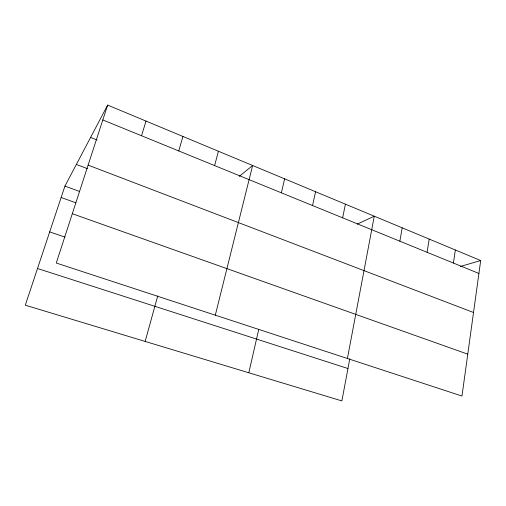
<?xml version="1.0" encoding="UTF-8"?>
<svg xmlns="http://www.w3.org/2000/svg" width="506" height="506" viewBox="0 0 506 506"><rect width="100%" height="100%" fill="white"/><g stroke="black" fill="none" stroke-linecap="round" stroke-linejoin="round"><path stroke-width="0.76" d="M480.7 260.546L461.978 396.053L56.267 263.019L107.645 105.084L480.7 260.546L460.384 266.466M453.401 263.044L455.362 249.989M427.064 252.292L429.208 239.091M399.854 241.185L402.194 227.833M349.779 358.868L341.879 400.916L25.3 305.194L64.939 186.088L107.645 105.084M347.407 358.482L374.276 216.201L357.28 224.12M342.638 217.833L345.415 204.171M312.544 205.55L315.554 191.723M248.8 372.77L258.73 329.463M281.38 192.83L284.644 178.846M215.303 315.168L252.627 165.506L239.306 176.335M214.601 165.57L218.428 151.25M145.152 341.43L157.72 295.997M178.776 150.946L182.913 136.449M141.541 135.747L146.013 121.073M37.507 268.503L347.964 368.526M49.689 231.9L65.053 237.162M72.307 213.722L467.765 354.162M61.144 197.485L75.83 202.792M64.939 186.088L79.524 191.445M76.349 164.444L87.399 168.643M88.12 165.12L473.521 312.506M90.587 137.442L97.101 140.029M102.813 119.941L478.916 273.461"/></g></svg>
